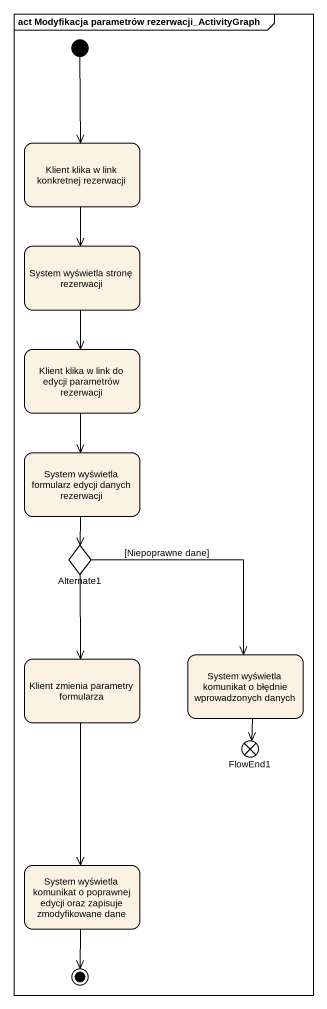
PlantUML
@startuml
mainframe act Modyfikacja parametrów rezerwacji_ActivityGraph
hide empty description
state "Klient klika w link konkretnej rezerwacji" as Klient_klika_w_link
state "System wyświetla stronę rezerwacji" as System_wyświetla_stronę
state "Klient klika w link do edycji parametrów rezerwacji" as Klient_klika_w_link_do
state "System wyświetla formularz edycji danych rezerwacji" as System_wyświetla_formularz
state Alternate1 <<choice>>
state "Klient zmienia parametry formularza" as Klient_zmienia_parametry
state "System wyświetla komunikat o błędnie wprowadzonych danych" as System_wyświetla_komunikat
state FlowEnd1 <<end>>
state "System wyświetla komunikat o poprawnej edycji oraz zapisuje zmodyfikowane dane" as System_wyświetla_komunikat_2
[*] --> Klient_klika_w_link
Klient_klika_w_link --> System_wyświetla_stronę
System_wyświetla_stronę --> Klient_klika_w_link_do
Klient_klika_w_link_do --> System_wyświetla_formularz
System_wyświetla_formularz --> Alternate1
Alternate1 --> Klient_zmienia_parametry
Alternate1 --> System_wyświetla_komunikat : [Niepoprawne dane]
Klient_zmienia_parametry --> System_wyświetla_komunikat_2
System_wyświetla_komunikat --> FlowEnd1
System_wyświetla_komunikat_2 --> [*]
@enduml
